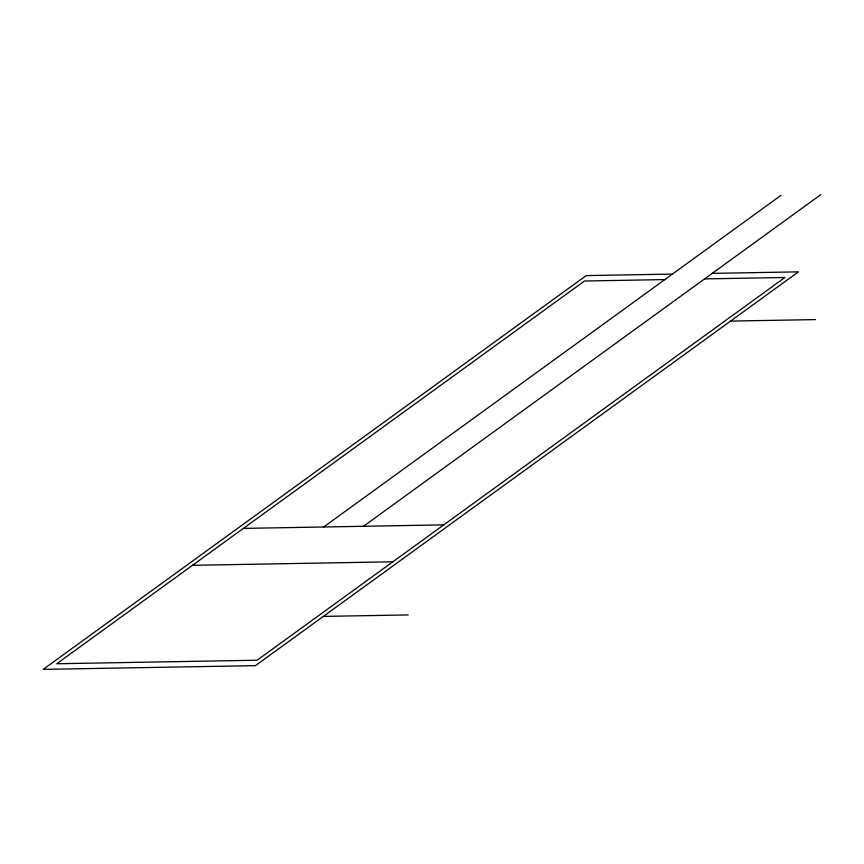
<?xml version="1.0" encoding="UTF-8"?>
<svg xmlns="http://www.w3.org/2000/svg" width="864" height="864" viewBox="0 0 864 864"><rect width="100%" height="100%" fill="white"/><g stroke="black" fill="none" stroke-linecap="round" stroke-linejoin="round"><path stroke-width="1.3" d="M323.687 526.986L781.002 195.329M363.485 526.284L820.8 194.627M672.408 274.082L586.17 275.605L43.2 669.373L255.474 665.636L798.444 271.858L712.206 273.38M664.805 279.59L584.507 281.005L56.743 663.757L257.126 660.226L784.901 277.484L704.603 278.899M730.566 321.084L815.476 319.594M243.389 528.401L443.772 524.869M192.488 565.315L392.872 561.784M323.341 616.41L408.251 614.92"/></g></svg>
